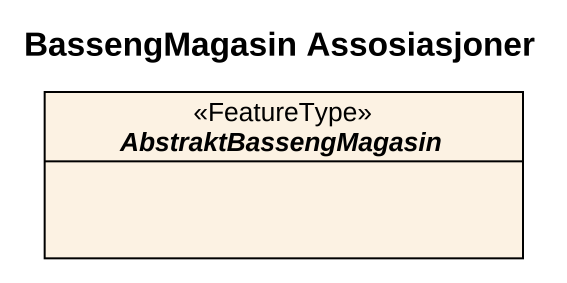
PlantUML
@startuml
title BassengMagasin Assosiasjoner
hide circle
hide empty members
abstract class AbstraktBassengMagasin <<FeatureType>>
@enduml
